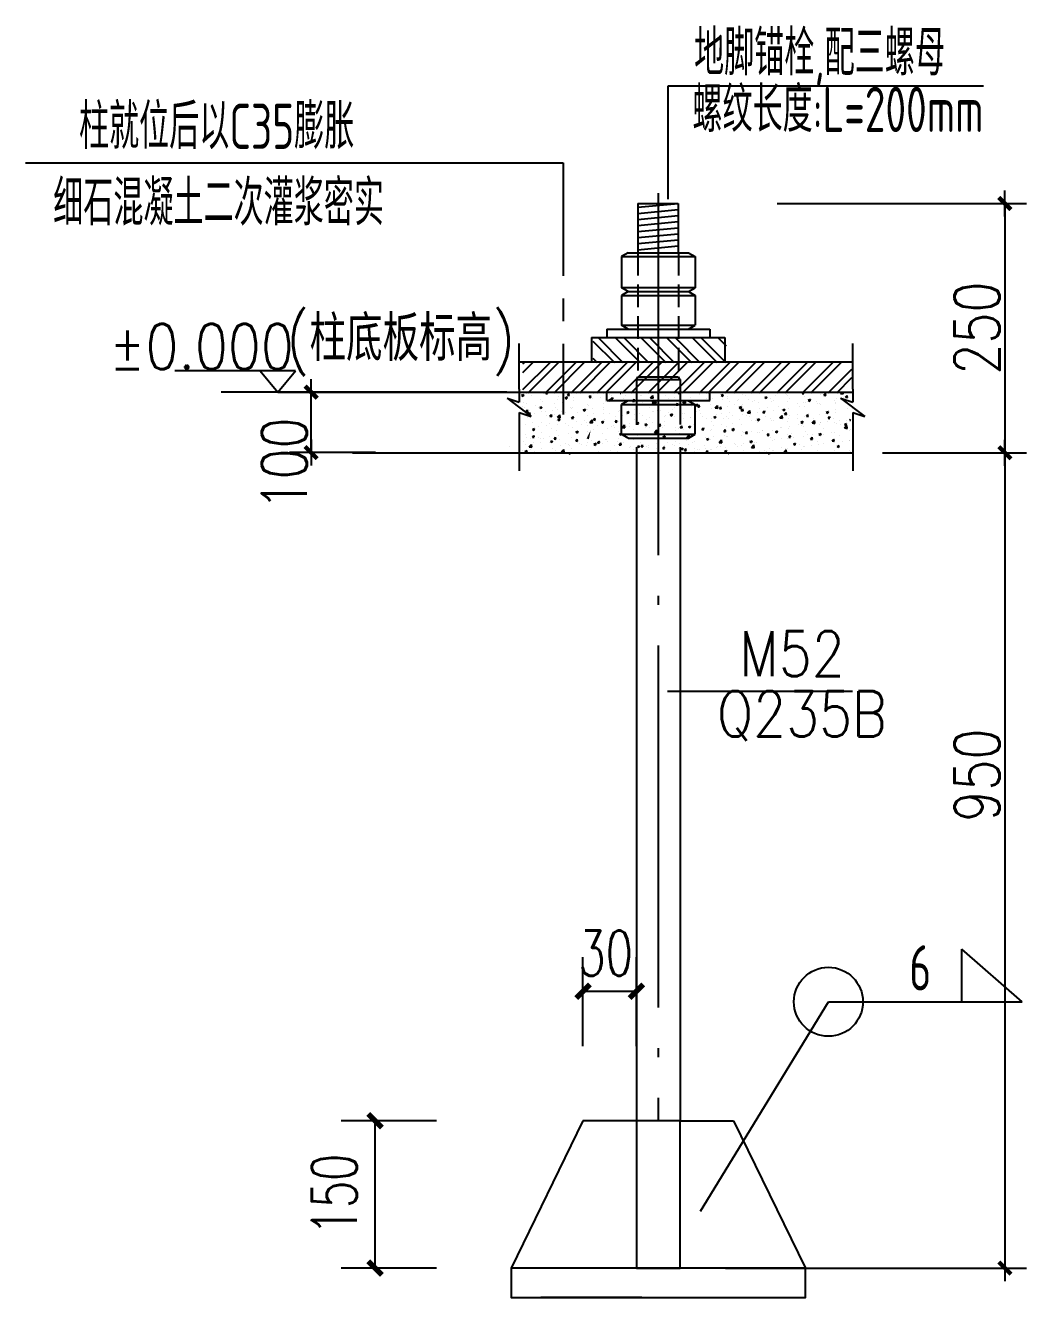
# Model space of a CAD drawing. Extents: x 14475413 to 15955882, y -732572 to -282951.
# Drawn here: x 15065195 to 15076322, y -601972 to -587839 of the extents above; entities that cross this region are included whole.
import ezdxf
from ezdxf.enums import TextEntityAlignment as Align

# ---------------------------------------------------------------- set-up
doc = ezdxf.new("R2010")
doc.units = 0
doc.header["$LTSCALE"] = 1000
doc.header["$MEASUREMENT"] = 0
for name, pattern in [('CENTER', [2, 1.25, -0.25, 0.25, -0.25]), ('CENTER3', [5, 4, -0.45, 0.1, -0.45]), ('DASH', [0.35, 0.25, -0.1]), ('DASHED', [0.75, 0.5, -0.25])]:
    doc.linetypes.add(name, pattern=pattern)
for name, color, linetype in [('1', 7, 'Continuous'), ('3T_WOOD', 21, 'Continuous'), ('9', 7, 'Continuous'), ('DIMS', 3, 'Continuous'), ('HIDEN', 5, 'DASHED'), ('LAYER3', 3, 'CENTER'), ('PUB_DIM', 3, 'Continuous'), ('PUB_TEXT', 7, 'Continuous'), ('SURFACE', 6, 'Continuous'), ('TDB_中实线', 7, 'Continuous'), ('TEXT', 7, 'Continuous')]:
    doc.layers.add(name, color=color, linetype=linetype)
doc.styles.add('_HZDX', font='txt.shx', dxfattribs={"width": 0.8, "bigfont": 'HZDX.shx'})
doc.styles.add('_HZTXT', font='txt.shx', dxfattribs={"width": 0.8, "bigfont": 'hztxt.shx'})
doc.styles.add('DIM_FONT', font='SIMPLEX', dxfattribs={"width": 0.7, "bigfont": 'GBCBIG'})
doc.styles.add('TSSD_REIN', font='tssdeng.shx', dxfattribs={"width": 0.7, "bigfont": 'tssdchn.shx'})

# ---------------------------------------------------------------- blocks, each defined once
blk = doc.blocks.new('_DIMX')
blk.add_line((-150, 0), (150, 0))
at = {"const_width": 50}
blk.add_lwpolyline([(-70, -70), (70, 70)], dxfattribs=at)
blk = doc.blocks.new('*X36')
at = {"color": 0}
for p, q in [((371.2, 714.86), (374.74, 718.39)), ((371.2, 717.69), (371.91, 718.39)), ((372.15, 714.39), (376.15, 718.39)), ((374.98, 714.39), (378.98, 718.39)), ((376.4, 714.39), (380.4, 718.39)), ((379.23, 714.39), (383.23, 718.39)), ((380.64, 714.39), (384.64, 718.39)), ((383.47, 714.39), (387.47, 718.39)), ((384.88, 714.39), (388.88, 718.39)), ((387.71, 714.39), (391.71, 718.39)), ((389.13, 714.39), (393.13, 718.39)), ((391.95, 714.39), (393.2, 715.64))]:
    blk.add_line(p, q, dxfattribs=at)
blk = doc.blocks.new('*X35')
at = {"color": 0}
for p, q in [((405.35, 732.04), (409.83, 736.51)), ((405.35, 736.28), (405.59, 736.51)), ((405.35, 734.87), (407, 736.51)), ((406.24, 731.51), (411.24, 736.51)), ((409.07, 731.51), (414.07, 736.51)), ((410.49, 731.51), (415.49, 736.51)), ((413.31, 731.51), (418.31, 736.51)), ((414.73, 731.51), (419.73, 736.51)), ((417.56, 731.51), (422.56, 736.51)), ((418.97, 731.51), (423.97, 736.51)), ((421.8, 731.51), (426.8, 736.51)), ((423.21, 731.51), (428.21, 736.51)), ((426.04, 731.51), (431.04, 736.51)), ((427.46, 731.51), (432.46, 736.51)), ((430.29, 731.51), (435.29, 736.51)), ((431.7, 731.51), (436.7, 736.51)), ((434.53, 731.51), (439.53, 736.51)), ((435.94, 731.51), (440.94, 736.51)), ((438.77, 731.51), (443.77, 736.51)), ((440.18, 731.51), (445.18, 736.51)), ((443.01, 731.51), (448.01, 736.51)), ((444.43, 731.51), (449.43, 736.51)), ((447.26, 731.51), (452.26, 736.51)), ((448.67, 731.51), (453.67, 736.51)), ((451.5, 731.51), (456.5, 736.51)), ((452.91, 731.51), (457.91, 736.51)), ((455.74, 731.51), (459.66, 735.43)), ((457.16, 731.51), (459.66, 734.01))]:
    blk.add_line(p, q, dxfattribs=at)
blk = doc.blocks.new('ARROW')
at = {"layer": 'DIMS'}
blk.add_solid([(0, 0), (1.5, 0.2), (1.5, -0.2)], dxfattribs=at)
blk = doc.blocks.new('BROKENTAG')
at = {"layer": 'DIMS'}
for p, q in [((-0.85, 0), (-3, 0)), ((1.5, 2), (-1.5, -2)), ((-0.85, 0), (-1.5, -2)), ((1.5, 2), (0.85, 0)), ((3, 0), (0.85, 0))]:
    blk.add_line(p, q, dxfattribs=at)
blk = doc.blocks.new('_ArchTick')
at = {"color": 0, "linetype": 'ByBlock', "const_width": 0.4}
blk.add_lwpolyline([(-0.5, -0.5), (0.5, 0.5)], dxfattribs=at)
blk = doc.blocks.new('3212131AS312312')
at = {"color": 0}
for p, q in [((15804819.9, -942591.6), (15804843.3, -942582.6)), ((15804819.9, -942591.6), (15804836.6, -942602.9)), ((15804836.6, -942602.9), (15804843.4, -942582.7)), ((15804850, -942601.3), (15804850, -942601.3)), ((15804878.3, -942576.1), (15804878.3, -942576.1)), ((15804933.9, -942590.2), (15804933.9, -942590.2)), ((15804951.4, -942568.2), (15804951.4, -942568.2)), ((15805060.7, -942573.5), (15805060.7, -942573.5)), ((15805086, -942570.8), (15805088.4, -942568)), ((15805086, -942570.8), (15805106, -942572.6)), ((15805106.1, -942572.6), (15805105.2, -942568)), ((15805227, -942608.2), (15805227, -942608.2)), ((15805301.2, -942618.5), (15805324.6, -942609.5)), ((15805301.2, -942618.5), (15805317.8, -942629.7)), ((15805317.9, -942629.7), (15805324.7, -942609.5)), ((15805326.2, -942591.8), (15805342.4, -942572.6)), ((15805326.2, -942591.8), (15805346.2, -942593.6)), ((15805346.3, -942593.6), (15805342.4, -942572.6)), ((15805389.2, -942617.5), (15805389.2, -942617.5)), ((15805422.3, -942574.7), (15805422.3, -942574.7)), ((15805561.2, -942593.9), (15805561.2, -942593.9)), ((15805566.4, -942612.8), (15805582.6, -942593.6)), ((15805566.4, -942612.8), (15805586.4, -942614.6)), ((15805586.5, -942614.6), (15805582.6, -942593.6)), ((15805611.7, -942574), (15805611.7, -942574)), ((15805690.1, -942611.1), (15805690.1, -942611.1)), ((15805730.3, -942572.5), (15805730.3, -942572.5)), ((15805790.4, -942581.6), (15805790.4, -942581.6)), ((15805806.6, -942633.9), (15805822.8, -942614.6)), ((15805816.9, -942594.4), (15805816.9, -942594.4)), ((15805826.7, -942635.6), (15805822.8, -942614.6)), ((15805909.7, -942568), (15805917.3, -942569.2)), ((15805917.4, -942569.2), (15805917.2, -942568)), ((15805969.2, -942589.1), (15805969.2, -942589.1)), ((15806136.1, -942591.3), (15806136.1, -942591.3)), ((15806148, -942596.7), (15806148, -942596.7)), ((15806241.3, -942613.8), (15806241.3, -942613.8)), ((15806244.9, -942620), (15806271, -942592.8)), ((15806244.9, -942620), (15806274.7, -942624.6)), ((15806274.8, -942624.6), (15806271.1, -942592.8)), ((15806326.8, -942604.2), (15806326.8, -942604.2)), ((15806415.2, -942588.7), (15806415.2, -942588.7)), ((15806505.5, -942611.8), (15806505.5, -942611.8)), ((15806550.9, -942568), (15806561.7, -942575.3)), ((15806561.8, -942575.3), (15806564.3, -942568)), ((15806573.2, -942615.4), (15806573.2, -942615.4)), ((15806684.3, -942619.3), (15806684.3, -942619.3)), ((15806784.6, -942587.5), (15806784.6, -942587.5)), ((15806868.5, -942576.5), (15806868.5, -942576.5)), ((15807026.4, -942590.9), (15807049.8, -942581.9)), ((15807026.4, -942590.9), (15807043, -942602.1)), ((15807043.1, -942602.2), (15807049.8, -942581.9)), ((15807098.1, -942606.5), (15807098.1, -942606.5)), ((15807267.3, -942585), (15807267.3, -942585)), ((15807294, -942590), (15807294, -942590)), ((15807507.6, -942617.7), (15807531.1, -942608.7)), ((15807507.6, -942617.7), (15807524.3, -942629)), ((15807524.3, -942629), (15807531.1, -942608.7)), ((15807540.9, -942608.5), (15807540.9, -942608.5)), ((15807624.7, -942597.4), (15807624.7, -942597.4)), ((15807751.5, -942580.7), (15807751.5, -942580.7)), ((15807764.9, -942596.5), (15807764.9, -942596.5)), ((15807921.9, -942571.1), (15807924.5, -942568)), ((15807921.9, -942571.1), (15807942, -942572.8)), ((15807942, -942572.9), (15807941.1, -942568)), ((15807952.2, -942601.3), (15807952.2, -942601.3)), ((15808124.1, -942577.7), (15808124.1, -942577.7)), ((15808162.1, -942592.1), (15808178.3, -942572.9)), ((15808162.1, -942592.1), (15808182.1, -942593.9)), ((15808182.2, -942593.9), (15808178.3, -942572.9)), ((15808345, -942570.9), (15808347.8, -942568)), ((15808345, -942570.9), (15808374.7, -942575.5)), ((15808374.8, -942575.6), (15808373.9, -942568)), ((15808380.9, -942618.3), (15808380.9, -942618.3)), ((15808402.3, -942613.1), (15808418.5, -942593.9)), ((15808402.3, -942613.1), (15808422.3, -942614.9)), ((15808422.4, -942614.9), (15808418.5, -942593.9)), ((15804831.4, -942714.9), (15804831.4, -942714.9)), ((15804836.4, -942675.3), (15804836.4, -942675.3)), ((15804845.8, -942722.3), (15804845.8, -942722.3)), ((15804859.7, -942779.9), (15804885.8, -942752.7)), ((15804874.2, -942687.6), (15804874.2, -942687.6)), ((15804889.5, -942784.5), (15804885.8, -942752.7)), ((15804902, -942759.9), (15804902, -942759.9)), ((15804972.6, -942705.6), (15804972.6, -942705.6)), ((15805010.2, -942722.5), (15805010.2, -942722.5)), ((15805019.8, -942726.5), (15805043.2, -942717.5)), ((15805019.8, -942726.5), (15805036.4, -942737.7)), ((15805031.7, -942641.7), (15805031.7, -942641.7)), ((15805036.5, -942737.7), (15805043.3, -942717.5)), ((15805046.2, -942664), (15805046.2, -942664)), ((15805159.6, -942758.9), (15805159.6, -942758.9)), ((15805184.1, -942677.8), (15805184.1, -942677.8)), ((15805188.9, -942730), (15805188.9, -942730)), ((15805211.2, -942754.1), (15805211.2, -942754.1)), ((15805215.3, -942642.6), (15805215.3, -942642.6)), ((15805267.9, -942666.7), (15805267.9, -942666.7)), ((15805354.9, -942725.4), (15805354.9, -942725.4)), ((15805367.7, -942737.6), (15805367.7, -942737.6)), ((15805385.2, -942729), (15805385.2, -942729)), ((15805394.8, -942650), (15805394.8, -942650)), ((15805501.1, -942753.3), (15805524.5, -942744.3)), ((15805501.1, -942753.3), (15805517.7, -942764.5)), ((15805517.8, -942764.5), (15805524.5, -942744.3)), ((15805518.2, -942754.3), (15805518.2, -942754.3)), ((15805546.5, -942745.1), (15805546.5, -942745.1)), ((15805550.2, -942691.9), (15805550.2, -942691.9)), ((15805557.1, -942705.4), (15805557.1, -942705.4)), ((15805602, -942743.2), (15805602, -942743.2)), ((15805606.3, -942622.2), (15805606.3, -942622.2)), ((15805725.2, -942752.7), (15805725.2, -942752.7)), ((15805726.3, -942683.9), (15805726.3, -942683.9)), ((15805728.8, -942726.5), (15805728.8, -942726.5)), ((15805745.5, -942658.4), (15805745.5, -942658.4)), ((15805782.4, -942645.3), (15805805.9, -942636.3)), ((15805782.4, -942645.3), (15805799.1, -942656.5)), ((15805799.1, -942656.5), (15805805.9, -942636.3)), ((15805806.6, -942633.9), (15805826.6, -942635.6)), ((15805900.2, -942658.8), (15805900.2, -942658.8)), ((15805904, -942760.2), (15805904, -942760.2)), ((15805940.3, -942698.7), (15805940.3, -942698.7)), ((15805940.8, -942624.8), (15805940.8, -942624.8)), ((15806024.2, -942687.6), (15806024.2, -942687.6)), ((15806046.8, -942654.9), (15806063, -942635.6)), ((15806046.8, -942654.9), (15806066.8, -942656.6)), ((15806066.9, -942656.6), (15806063, -942635.7)), ((15806068.1, -942746.7), (15806068.1, -942746.7)), ((15806072.1, -942635.2), (15806072.1, -942635.2)), ((15806151, -942671), (15806151, -942671)), ((15806237.2, -942725.3), (15806237.2, -942725.3)), ((15806263.7, -942672.1), (15806287.2, -942663.1)), ((15806263.7, -942672.1), (15806280.4, -942683.3)), ((15806280.4, -942683.4), (15806287.2, -942663.1)), ((15806287, -942675.9), (15806303.1, -942656.6)), ((15806287, -942675.9), (15806307, -942677.6)), ((15806307.1, -942677.7), (15806303.2, -942656.7)), ((15806317.5, -942757.6), (15806317.5, -942757.6)), ((15806362.5, -942643.1), (15806362.5, -942643.1)), ((15806411.2, -942700.2), (15806411.2, -942700.2)), ((15806446.3, -942632.1), (15806446.3, -942632.1)), ((15806485.1, -942747.5), (15806485.1, -942747.5)), ((15806512.8, -942724.1), (15806512.8, -942724.1)), ((15806527.2, -942696.9), (15806543.3, -942677.7)), ((15806527.2, -942696.9), (15806547.2, -942698.7)), ((15806547.3, -942698.7), (15806543.4, -942677.7)), ((15806583.1, -942676.6), (15806583.1, -942676.6)), ((15806602.3, -942675.4), (15806628.4, -942648.2)), ((15806602.3, -942675.4), (15806632.1, -942680)), ((15806632.2, -942680.1), (15806628.5, -942648.2)), ((15806696.6, -942719.6), (15806696.6, -942719.6)), ((15806708.1, -942690.5), (15806708.1, -942690.5)), ((15806745, -942698.9), (15806768.4, -942689.9)), ((15806745, -942698.9), (15806761.6, -942710.1)), ((15806752.2, -942655.2), (15806752.2, -942655.2)), ((15806761.7, -942710.2), (15806768.5, -942689.9)), ((15806767.4, -942717.9), (15806783.5, -942698.7)), ((15806767.4, -942717.9), (15806787.4, -942719.7)), ((15806780.4, -942708.6), (15806780.4, -942708.6)), ((15806787.5, -942719.7), (15806783.6, -942698.7)), ((15806863.1, -942626.9), (15806863.1, -942626.9)), ((15806903.4, -942657), (15806903.4, -942657)), ((15806907.2, -942691.9), (15806907.2, -942691.9)), ((15806922.1, -942741.5), (15806922.1, -942741.5)), ((15806926.2, -942630.1), (15806926.2, -942630.1)), ((15806959.7, -942730.8), (15806985.8, -942703.7)), ((15806959.7, -942730.8), (15806989.5, -942735.5)), ((15806983.7, -942730.6), (15806983.7, -942730.6)), ((15806989.6, -942735.5), (15806985.9, -942703.7)), ((15807007.6, -942738.9), (15807023.7, -942719.7)), ((15807007.6, -942738.9), (15807027.6, -942740.7)), ((15807027.7, -942740.7), (15807023.8, -942719.7)), ((15807041.8, -942634.4), (15807041.8, -942634.4)), ((15807094, -942718), (15807094, -942718)), ((15807098.7, -942623.5), (15807098.7, -942623.5)), ((15807118.7, -942664), (15807118.7, -942664)), ((15807179, -942697), (15807179, -942697)), ((15807202.5, -942653), (15807202.5, -942653)), ((15807220.6, -942642), (15807220.6, -942642)), ((15807226.3, -942725.7), (15807249.7, -942716.7)), ((15807226.3, -942725.7), (15807242.9, -942737)), ((15807243, -942737), (15807249.7, -942716.8)), ((15807247.8, -942759.9), (15807263.9, -942740.7)), ((15807247.8, -942759.9), (15807267.8, -942761.7)), ((15807263.2, -942696.5), (15807263.2, -942696.5)), ((15807267.9, -942761.7), (15807264, -942740.7)), ((15807317.1, -942786.3), (15807343.2, -942759.1)), ((15807329.4, -942636.3), (15807329.4, -942636.3)), ((15807347, -942790.9), (15807343.3, -942759.1)), ((15807374.3, -942663.5), (15807374.3, -942663.5)), ((15807399.4, -942649.5), (15807399.4, -942649.5)), ((15807437.1, -942671.4), (15807437.1, -942671.4)), ((15807452.8, -942740.5), (15807452.8, -942740.5)), ((15807488, -942781), (15807504.1, -942761.7)), ((15807508.1, -942782.7), (15807504.2, -942761.7)), ((15807536.6, -942729.5), (15807536.6, -942729.5)), ((15807569.6, -942630), (15807569.6, -942630)), ((15807578.1, -942657.1), (15807578.1, -942657.1)), ((15807605, -942759.3), (15807605, -942759.3)), ((15807609.1, -942647.8), (15807609.1, -942647.8)), ((15807663.4, -942712.8), (15807663.4, -942712.8)), ((15807697.5, -942747.2), (15807697.5, -942747.2)), ((15807707.5, -942752.6), (15807731, -942743.6)), ((15807707.5, -942752.6), (15807724.2, -942763.8)), ((15807724.2, -942763.8), (15807731, -942743.6)), ((15807756.9, -942664.6), (15807756.9, -942664.6)), ((15807774.2, -942737.9), (15807774.2, -942737.9)), ((15807778.2, -942626.4), (15807778.2, -942626.4)), ((15807874.9, -942685), (15807874.9, -942685)), ((15807892.8, -942713.7), (15807892.8, -942713.7)), ((15807935.7, -942672.2), (15807935.7, -942672.2)), ((15807948.1, -942712.8), (15807948.1, -942712.8)), ((15807958.8, -942673.9), (15807958.8, -942673.9)), ((15807988.9, -942644.5), (15808012.4, -942635.5)), ((15807988.9, -942644.5), (15808005.6, -942655.8)), ((15808005.6, -942655.8), (15808012.4, -942635.6)), ((15808085.6, -942657.2), (15808085.6, -942657.2)), ((15808088.1, -942680.1), (15808088.1, -942680.1)), ((15808114.4, -942679.8), (15808114.4, -942679.8)), ((15808120, -942689.2), (15808120, -942689.2)), ((15808209, -942761.5), (15808209, -942761.5)), ((15808283.4, -942646.6), (15808283.4, -942646.6)), ((15808289.2, -942667.7), (15808289.2, -942667.7)), ((15808292.8, -942750.4), (15808292.8, -942750.4)), ((15808293.2, -942687.3), (15808293.2, -942687.3)), ((15808297.1, -942629.4), (15808297.1, -942629.4)), ((15808419.7, -942733.7), (15808419.7, -942733.7)), ((15804859.7, -942779.9), (15804889.5, -942784.5)), ((15804870.1, -942799.1), (15804870.1, -942799.1)), ((15804884.5, -942837.7), (15804884.5, -942837.7)), ((15804892.3, -942801.7), (15804908.4, -942782.5)), ((15804892.3, -942801.7), (15804912.3, -942803.4)), ((15804912.3, -942803.5), (15804908.5, -942782.5)), ((15804943.5, -942892.7), (15804943.5, -942892.7)), ((15804964.3, -942792.4), (15804964.3, -942792.4)), ((15805038, -942887), (15805038, -942887)), ((15805042.1, -942775.5), (15805042.1, -942775.5)), ((15805080.8, -942767.5), (15805080.8, -942767.5)), ((15805096, -942809.8), (15805096, -942809.8)), ((15805122.3, -942900.3), (15805122.3, -942900.3)), ((15805132.5, -942822.7), (15805148.6, -942803.5)), ((15805132.5, -942822.7), (15805152.5, -942824.5)), ((15805152.5, -942824.5), (15805148.7, -942803.5)), ((15805179.8, -942798.8), (15805179.8, -942798.8)), ((15805207.2, -942865.5), (15805207.2, -942865.5)), ((15805217.1, -942835.3), (15805243.2, -942808.2)), ((15805217.1, -942835.3), (15805246.9, -942840)), ((15805219.7, -942861.3), (15805243.1, -942852.3)), ((15805219.7, -942861.3), (15805236.3, -942872.5)), ((15805236.4, -942872.6), (15805243.2, -942852.3)), ((15805247, -942840), (15805243.3, -942808.2)), ((15805259.5, -942775), (15805259.5, -942775)), ((15805306.7, -942782.1), (15805306.7, -942782.1)), ((15805372.7, -942843.7), (15805388.8, -942824.5)), ((15805372.7, -942843.7), (15805392.7, -942845.5)), ((15805381.1, -942840.4), (15805381.1, -942840.4)), ((15805392.7, -942845.5), (15805388.9, -942824.5)), ((15805430.1, -942886.3), (15805430.1, -942886.3)), ((15805438.3, -942782.6), (15805438.3, -942782.6)), ((15805513.9, -942875.3), (15805513.9, -942875.3)), ((15805536.3, -942891.7), (15805536.3, -942891.7)), ((15805553, -942816.9), (15805553, -942816.9)), ((15805574.5, -942890.8), (15805600.6, -942863.6)), ((15805574.5, -942890.8), (15805604.3, -942895.4)), ((15805604.4, -942895.4), (15805600.7, -942863.6)), ((15805612.9, -942864.7), (15805629, -942845.5)), ((15805612.9, -942864.7), (15805632.9, -942866.5)), ((15805617.1, -942790.1), (15805617.1, -942790.1)), ((15805632.9, -942866.5), (15805629.1, -942845.5)), ((15805640.7, -942858.6), (15805640.7, -942858.6)), ((15805701, -942888.1), (15805724.4, -942879.1)), ((15805701, -942888.1), (15805717.6, -942899.4)), ((15805717.7, -942899.4), (15805724.4, -942879.1)), ((15805722.2, -942795.4), (15805722.2, -942795.4)), ((15805731.6, -942858.2), (15805731.6, -942858.2)), ((15805795.8, -942797.7), (15805795.8, -942797.7)), ((15805852.2, -942830.8), (15805852.2, -942830.8)), ((15805853.1, -942885.8), (15805869.2, -942866.5)), ((15805853.1, -942885.8), (15805873.1, -942887.5)), ((15805873.1, -942887.5), (15805869.3, -942866.5)), ((15805892, -942881.8), (15805892, -942881.8)), ((15805896.1, -942770.3), (15805896.1, -942770.3)), ((15805926.9, -942824.6), (15805926.9, -942824.6)), ((15805936.1, -942819.7), (15805936.1, -942819.7)), ((15805974.6, -942805.2), (15805974.6, -942805.2)), ((15805982.3, -942780.1), (15806005.8, -942771.1)), ((15805982.3, -942780.1), (15805999, -942791.3)), ((15805999, -942791.4), (15806005.8, -942771.1)), ((15806007.2, -942898.2), (15806007.2, -942898.2)), ((15806062.9, -942803), (15806062.9, -942803)), ((15806064, -942858.2), (15806064, -942858.2)), ((15806082.8, -942767.8), (15806082.8, -942767.8)), ((15806093.3, -942906.8), (15806109.4, -942887.5)), ((15806113.3, -942908.5), (15806109.5, -942887.6)), ((15806122.2, -942791.1), (15806122.2, -942791.1)), ((15806153.4, -942812.8), (15806153.4, -942812.8)), ((15806202.5, -942864.6), (15806202.5, -942864.6)), ((15806233.1, -942836.8), (15806233.1, -942836.8)), ((15806261.5, -942775.3), (15806261.5, -942775.3)), ((15806270.1, -942896.2), (15806270.1, -942896.2)), ((15806274.4, -942775.2), (15806274.4, -942775.2)), ((15806332.1, -942820.3), (15806332.1, -942820.3)), ((15806358.2, -942764.2), (15806358.2, -942764.2)), ((15806397, -942879.5), (15806397, -942879.5)), ((15806397.8, -942831.1), (15806397.8, -942831.1)), ((15806407.1, -942811.7), (15806407.1, -942811.7)), ((15806440.3, -942782.9), (15806440.3, -942782.9)), ((15806463.6, -942806.9), (15806487.1, -942797.9)), ((15806463.6, -942806.9), (15806480.3, -942818.2)), ((15806480.3, -942818.2), (15806487.1, -942797.9)), ((15806510.9, -942827.9), (15806510.9, -942827.9)), ((15806574.9, -942899.6), (15806574.9, -942899.6)), ((15806579, -942788.1), (15806579, -942788.1)), ((15806593.1, -942797.6), (15806593.1, -942797.6)), ((15806608.5, -942851.7), (15806608.5, -942851.7)), ((15806619.1, -942790.5), (15806619.1, -942790.5)), ((15806689.7, -942835.4), (15806689.7, -942835.4)), ((15806692.3, -942840.7), (15806692.3, -942840.7)), ((15806744.1, -942878.1), (15806744.1, -942878.1)), ((15806748.2, -942766.6), (15806748.2, -942766.6)), ((15806788.4, -942764.1), (15806788.4, -942764.1)), ((15806797.8, -942798), (15806797.8, -942798)), ((15806819.1, -942824), (15806819.1, -942824)), ((15806868.5, -942843), (15806868.5, -942843)), ((15806916.3, -942881.3), (15806916.3, -942881.3)), ((15806918, -942853), (15806918, -942853)), ((15806944.9, -942833.7), (15806968.3, -942824.7)), ((15806944.9, -942833.7), (15806961.5, -942845)), ((15806961.6, -942845), (15806968.4, -942824.8)), ((15806976.6, -942805.6), (15806976.6, -942805.6)), ((15807030.6, -942796.1), (15807030.6, -942796.1)), ((15807047.2, -942850.5), (15807047.2, -942850.5)), ((15807090, -942829.4), (15807090, -942829.4)), ((15807111.6, -942847.7), (15807111.6, -942847.7)), ((15807114.4, -942785.1), (15807114.4, -942785.1)), ((15807153.2, -942900.5), (15807153.2, -942900.5)), ((15807155.4, -942813.1), (15807155.4, -942813.1)), ((15807226, -942858.1), (15807226, -942858.1)), ((15807241.3, -942768.4), (15807241.3, -942768.4)), ((15807259.1, -942808), (15807259.1, -942808)), ((15807306.9, -942814.2), (15807306.9, -942814.2)), ((15807317.1, -942786.3), (15807346.9, -942790.9)), ((15807334.2, -942820.7), (15807334.2, -942820.7)), ((15807364.7, -942872.6), (15807364.7, -942872.6)), ((15807404.8, -942865.7), (15807404.8, -942865.7)), ((15807426.1, -942860.6), (15807449.6, -942851.6)), ((15807426.1, -942860.6), (15807442.8, -942871.8)), ((15807429, -942894.4), (15807429, -942894.4)), ((15807433.1, -942782.9), (15807433.1, -942782.9)), ((15807442.8, -942871.8), (15807449.6, -942851.6)), ((15807448.5, -942861.6), (15807448.5, -942861.6)), ((15807488, -942781), (15807508, -942782.7)), ((15807502.2, -942780.7), (15807502.2, -942780.7)), ((15807512.9, -942828.2), (15807512.9, -942828.2)), ((15807575.3, -942844.9), (15807575.3, -942844.9)), ((15807583.5, -942873.2), (15807583.5, -942873.2)), ((15807600.9, -942870.8), (15807600.9, -942870.8)), ((15807674.5, -942841.7), (15807700.6, -942814.5)), ((15807674.5, -942841.7), (15807704.3, -942846.3)), ((15807691.7, -942835.8), (15807691.7, -942835.8)), ((15807704.4, -942846.3), (15807700.7, -942814.5)), ((15807728.2, -942802), (15807744.3, -942782.7)), ((15807728.2, -942802), (15807748.2, -942803.7)), ((15807748.3, -942803.8), (15807744.4, -942782.8)), ((15807762.3, -942880.8), (15807762.3, -942880.8)), ((15807770.1, -942849.4), (15807770.1, -942849.4)), ((15807786.8, -942817), (15807786.8, -942817)), ((15807870.5, -942843.3), (15807870.5, -942843.3)), ((15807870.7, -942806), (15807870.7, -942806)), ((15807907.4, -942887.4), (15807930.9, -942878.4)), ((15807907.4, -942887.4), (15807924.1, -942898.6)), ((15807924.1, -942898.6), (15807930.9, -942878.4)), ((15807941.1, -942888.3), (15807941.1, -942888.3)), ((15807944, -942824.2), (15807944, -942824.2)), ((15807968.4, -942823), (15807984.5, -942803.8)), ((15807968.4, -942823), (15807988.4, -942824.7)), ((15807988.5, -942824.8), (15807984.6, -942803.8)), ((15807997.5, -942789.3), (15807997.5, -942789.3)), ((15808031.9, -942897.1), (15808058, -942869.9)), ((15808031.9, -942897.1), (15808061.7, -942901.7)), ((15808049.2, -942850.9), (15808049.2, -942850.9)), ((15808061.8, -942901.8), (15808058.1, -942870)), ((15808074.2, -942879.9), (15808074.2, -942879.9)), ((15808116, -942800.7), (15808116, -942800.7)), ((15808119.8, -942895.9), (15808119.8, -942895.9)), ((15808120.9, -942893.5), (15808120.9, -942893.5)), ((15808188.8, -942779.4), (15808212.2, -942770.4)), ((15808188.8, -942779.4), (15808205.5, -942790.6)), ((15808204.7, -942882.5), (15808204.7, -942882.5)), ((15808205.5, -942790.6), (15808212.3, -942770.4)), ((15808208.6, -942844), (15808224.7, -942824.8)), ((15808208.6, -942844), (15808228.6, -942845.8)), ((15808228.7, -942845.8), (15808224.8, -942824.8)), ((15808228, -942858.4), (15808228, -942858.4)), ((15808269.5, -942846.4), (15808269.5, -942846.4)), ((15808281, -942890.7), (15808281, -942890.7)), ((15808285.1, -942779.2), (15808285.1, -942779.2)), ((15808331.6, -942865.8), (15808331.6, -942865.8)), ((15808406.8, -942866), (15808406.8, -942866)), ((15808448.8, -942865), (15808456.4, -942856)), ((15808448.8, -942865), (15808456.4, -942865.7)), ((15808455, -942865.6), (15808455, -942865.6)), ((15804862, -943022), (15804862, -943022)), ((15804866.1, -942910.6), (15804866.1, -942910.6)), ((15804938.3, -942969.3), (15804961.8, -942960.3)), ((15804938.3, -942969.3), (15804955, -942980.5)), ((15804938.7, -943053.6), (15804954.9, -943034.4)), ((15804950.4, -942992.3), (15804950.4, -942992.3)), ((15804958.8, -943055.4), (15804954.9, -943034.4)), ((15804955, -942980.6), (15804961.8, -942960.3)), ((15805007.9, -942941.9), (15805007.9, -942941.9)), ((15805033.9, -942998.5), (15805033.9, -942998.5)), ((15805091.7, -942930.9), (15805091.7, -942930.9)), ((15805145.7, -942958.7), (15805145.7, -942958.7)), ((15805203.1, -942977), (15805203.1, -942977)), ((15805218.6, -942914.2), (15805218.6, -942914.2)), ((15805226, -943032.3), (15805226, -943032.3)), ((15805301.1, -942907.8), (15805301.1, -942907.8)), ((15805341, -942925.2), (15805341, -942925.2)), ((15805342, -943018.4), (15805342, -943018.4)), ((15805377, -942951.9), (15805377, -942951.9)), ((15805419.6, -942996.1), (15805443, -942987.1)), ((15805419.6, -942996.1), (15805436.2, -943007.4)), ((15805421.3, -942998.7), (15805421.3, -942998.7)), ((15805425.8, -943007.4), (15805425.8, -943007.4)), ((15805436.3, -943007.4), (15805443.1, -942987.1)), ((15805479.8, -942915.4), (15805479.8, -942915.4)), ((15805544.9, -943039.8), (15805544.9, -943039.8)), ((15805549, -942928.3), (15805549, -942928.3)), ((15805552.6, -942990.7), (15805552.6, -942990.7)), ((15805616.6, -942965.2), (15805616.6, -942965.2)), ((15805658.6, -942922.9), (15805658.6, -942922.9)), ((15805714, -943018.4), (15805714, -943018.4)), ((15805718.1, -942906.9), (15805718.1, -942906.9)), ((15805764.1, -942962.9), (15805764.1, -942962.9)), ((15805811.9, -942931.7), (15805811.9, -942931.7)), ((15805837.4, -942930.5), (15805837.4, -942930.5)), ((15805848, -942951.8), (15805848, -942951.8)), ((15805888, -942993.3), (15805888, -942993.3)), ((15805900.9, -943022.9), (15805924.3, -943013.9)), ((15805900.9, -943022.9), (15805917.5, -943034.2)), ((15805917.5, -943034.2), (15805924.3, -943014)), ((15805931.9, -942946.2), (15805958, -942919)), ((15805931.9, -942946.2), (15805961.7, -942950.8)), ((15805961.8, -942950.8), (15805958.1, -942919)), ((15805974.8, -942935.1), (15805974.8, -942935.1)), ((15806016.1, -942938), (15806016.1, -942938)), ((15806059.9, -942969.7), (15806059.9, -942969.7)), ((15806093.3, -942906.8), (15806113.3, -942908.5)), ((15806098.2, -943039.4), (15806098.2, -943039.4)), ((15806135.1, -943015.4), (15806135.1, -943015.4)), ((15806182, -943028.3), (15806182, -943028.3)), ((15806182.2, -942914.9), (15806205.7, -942905.9)), ((15806182.2, -942914.9), (15806198.9, -942926.2)), ((15806186.3, -942907.3), (15806186.3, -942907.3)), ((15806194.9, -942945.6), (15806194.9, -942945.6)), ((15806198.9, -942926.2), (15806205.7, -942906)), ((15806229.1, -942948.3), (15806229.1, -942948.3)), ((15806289.3, -943001.6), (15806315.4, -942974.4)), ((15806289.3, -943001.6), (15806319.1, -943006.2)), ((15806308.9, -943011.6), (15806308.9, -943011.6)), ((15806319.2, -943006.3), (15806315.5, -942974.5)), ((15806330.4, -942981.8), (15806330.4, -942981.8)), ((15806333.5, -942927.8), (15806349.6, -942908.5)), ((15806333.5, -942927.8), (15806353.5, -942929.5)), ((15806353.5, -942929.6), (15806349.7, -942908.6)), ((15806373.7, -942953.1), (15806373.7, -942953.1)), ((15806382.1, -943049.8), (15806405.6, -943040.8)), ((15806398.8, -943061), (15806405.6, -943040.8)), ((15806398.9, -943034.6), (15806398.9, -943034.6)), ((15806403, -942923.1), (15806403, -942923.1)), ((15806520.4, -942983.8), (15806520.4, -942983.8)), ((15806525.7, -942948.3), (15806525.7, -942948.3)), ((15806552.5, -942960.7), (15806552.5, -942960.7)), ((15806570.9, -943011), (15806570.9, -943011)), ((15806573.7, -942948.8), (15806589.8, -942929.6)), ((15806573.7, -942948.8), (15806593.7, -942950.6)), ((15806593.7, -942950.6), (15806589.9, -942929.6)), ((15806604.2, -942972.7), (15806604.2, -942972.7)), ((15806646.7, -943057.1), (15806672.8, -943029.9)), ((15806663.5, -942941.8), (15806686.9, -942932.8)), ((15806663.5, -942941.8), (15806680.2, -942953)), ((15806676.6, -943061.7), (15806672.9, -943029.9)), ((15806680.2, -942953), (15806687, -942932.8)), ((15806721, -942914.8), (15806721, -942914.8)), ((15806731, -942956), (15806731, -942956)), ((15806731.2, -942968.2), (15806731.2, -942968.2)), ((15806740, -942989.6), (15806740, -942989.6)), ((15806813.9, -942969.8), (15806830, -942950.6)), ((15806813.9, -942969.8), (15806833.9, -942971.6)), ((15806833.9, -942971.6), (15806830.1, -942950.6)), ((15806910, -942975.8), (15806910, -942975.8)), ((15806914, -942964.5), (15806914, -942964.5)), ((15806942.5, -942928.2), (15806942.5, -942928.2)), ((15807026.4, -942917.2), (15807026.4, -942917.2)), ((15807054.1, -942990.8), (15807070.2, -942971.6)), ((15807054.1, -942990.8), (15807074.1, -942992.6)), ((15807065.1, -943032.5), (15807065.1, -943032.5)), ((15807074.1, -942992.6), (15807070.3, -942971.6)), ((15807085.9, -942940.9), (15807085.9, -942940.9)), ((15807088.8, -942983.3), (15807088.8, -942983.3)), ((15807144.8, -942968.6), (15807168.2, -942959.6)), ((15807144.8, -942968.6), (15807161.4, -942979.8)), ((15807161.5, -942979.8), (15807168.3, -942959.6)), ((15807251, -943031), (15807251, -943031)), ((15807255.1, -942919.5), (15807255.1, -942919.5)), ((15807267.5, -942990.9), (15807267.5, -942990.9)), ((15807276.6, -943004.7), (15807276.6, -943004.7)), ((15807293, -943014), (15807293, -943014)), ((15807294.3, -943011.8), (15807310.4, -942992.6)), ((15807294.3, -943011.8), (15807314.3, -943013.6)), ((15807314.3, -943013.6), (15807310.5, -942992.6)), ((15807360.4, -942993.7), (15807360.4, -942993.7)), ((15807424.9, -943005.9), (15807424.9, -943005.9)), ((15807446.3, -942998.4), (15807446.3, -942998.4)), ((15807487.2, -942977), (15807487.2, -942977)), ((15807488.3, -942980.5), (15807488.3, -942980.5)), ((15807534.5, -943032.9), (15807550.6, -943013.6)), ((15807534.5, -943032.9), (15807554.5, -943034.6)), ((15807554.5, -943034.6), (15807550.6, -943013.6)), ((15807596.9, -942982.3), (15807596.9, -942982.3)), ((15807625.1, -943006), (15807625.1, -943006)), ((15807626, -942995.4), (15807649.5, -942986.4)), ((15807626, -942995.4), (15807642.7, -943006.6)), ((15807642.7, -943006.7), (15807649.5, -942986.4)), ((15807683.6, -942947), (15807683.6, -942947)), ((15807698.7, -942949.1), (15807698.7, -942949.1)), ((15807763.9, -943020.5), (15807763.9, -943020.5)), ((15807766, -942960.8), (15807766, -942960.8)), ((15807774.7, -943053.9), (15807790.8, -943034.6)), ((15807782.6, -942938.1), (15807782.6, -942938.1)), ((15807794.7, -943055.6), (15807790.8, -943034.7)), ((15807803.8, -943013.6), (15807803.8, -943013.6)), ((15807878.9, -942913.5), (15807878.9, -942913.5)), ((15807909.4, -942921.4), (15807909.4, -942921.4)), ((15807939.9, -942935.7), (15807939.9, -942935.7)), ((15807959.2, -942987), (15807959.2, -942987)), ((15807982.6, -943021.1), (15807982.6, -943021.1)), ((15808032.8, -943025.6), (15808032.8, -943025.6)), ((15808107.3, -943022.2), (15808130.8, -943013.2)), ((15808107.3, -943022.2), (15808124, -943033.5)), ((15808107.8, -943023.6), (15808107.8, -943023.6)), ((15808111.9, -942912.1), (15808111.9, -942912.1)), ((15808116.6, -943014.6), (15808116.6, -943014.6)), ((15808124, -943033.5), (15808130.8, -943013.2)), ((15808154.5, -942953.5), (15808154.5, -942953.5)), ((15808161.4, -943028.7), (15808161.4, -943028.7)), ((15808243.5, -942997.9), (15808243.5, -942997.9)), ((15808277, -943002.2), (15808277, -943002.2)), ((15808298.6, -942903.4), (15808298.6, -942903.4)), ((15808340.1, -943036.2), (15808340.1, -943036.2)), ((15808349.8, -942919.9), (15808349.8, -942919.9)), ((15808388.7, -942914.2), (15808412.1, -942905.2)), ((15808388.7, -942914.2), (15808405.4, -942925.4)), ((15808389.4, -942952.6), (15808415.4, -942925.4)), ((15808389.4, -942952.6), (15808419.1, -942957.2)), ((15808405.4, -942925.5), (15808412.2, -942905.2)), ((15808419.2, -942957.2), (15808415.5, -942925.4)), ((15808450.9, -942977.1), (15808450.9, -942977.1)), ((15808455, -942970), (15808455, -942970)), ((15804684, -943158.6), (15804684, -943158.6)), ((15804835.4, -943099.3), (15804835.4, -943099.3)), ((15804857.9, -943133.5), (15804857.9, -943133.5)), ((15804878.3, -943063.8), (15804878.3, -943063.8)), ((15804904.1, -943161.6), (15804930.2, -943134.4)), ((15804904.1, -943161.6), (15804933.9, -943166.2)), ((15804919.8, -943074), (15804919.8, -943074)), ((15804933.9, -943166.2), (15804930.2, -943134.4)), ((15804938.7, -943053.6), (15804958.8, -943055.3)), ((15804948.9, -943108.8), (15804948.9, -943108.8)), ((15805003.6, -943063), (15805003.6, -943063)), ((15805029.9, -943109.9), (15805029.9, -943109.9)), ((15805030.7, -943065.8), (15805030.7, -943065.8)), ((15805042.4, -943178.4), (15805042.4, -943178.4)), ((15805057.1, -943071.4), (15805057.1, -943071.4)), ((15805127.7, -943116.4), (15805127.7, -943116.4)), ((15805130.5, -943046.3), (15805130.5, -943046.3)), ((15805138.2, -943104.1), (15805161.6, -943095.1)), ((15805138.2, -943104.1), (15805154.9, -943115.4)), ((15805154.9, -943115.4), (15805161.7, -943095.2)), ((15805158.6, -943183), (15805158.6, -943183)), ((15805178.9, -943074.6), (15805195.1, -943055.4)), ((15805178.9, -943074.6), (15805199, -943076.4)), ((15805199, -943076.4), (15805195.1, -943055.4)), ((15805199, -943088.5), (15805199, -943088.5)), ((15805235.9, -943078.9), (15805235.9, -943078.9)), ((15805253.9, -943150.5), (15805253.9, -943150.5)), ((15805306.5, -943123.9), (15805306.5, -943123.9)), ((15805337.7, -943139.5), (15805337.7, -943139.5)), ((15805353.9, -943149.5), (15805353.9, -943149.5)), ((15805368.9, -943174.9), (15805368.9, -943174.9)), ((15805372.9, -943063.4), (15805372.9, -943063.4)), ((15805414.6, -943086.5), (15805414.6, -943086.5)), ((15805419.1, -943095.6), (15805435.3, -943076.4)), ((15805419.1, -943095.6), (15805439.2, -943097.4)), ((15805439.2, -943097.4), (15805435.3, -943076.4)), ((15805464.5, -943122.8), (15805464.5, -943122.8)), ((15805485.2, -943131.5), (15805485.2, -943131.5)), ((15805540.8, -943151.3), (15805540.8, -943151.3)), ((15805549.2, -943115.9), (15805549.2, -943115.9)), ((15805593.4, -943094), (15805593.4, -943094)), ((15805619.5, -943131), (15805642.9, -943122)), ((15805619.5, -943131), (15805636.1, -943142.2)), ((15805636.2, -943142.2), (15805643, -943122)), ((15805659.3, -943116.6), (15805675.5, -943097.4)), ((15805659.3, -943116.6), (15805679.4, -943118.4)), ((15805664, -943139), (15805664, -943139)), ((15805679.4, -943118.4), (15805675.5, -943097.4)), ((15805676, -943094.9), (15805676, -943094.9)), ((15805710, -943129.9), (15805710, -943129.9)), ((15805744.5, -943082.4), (15805744.5, -943082.4)), ((15805759.9, -943083.9), (15805759.9, -943083.9)), ((15805772.2, -943101.6), (15805772.2, -943101.6)), ((15805842.8, -943146.6), (15805842.8, -943146.6)), ((15805883.9, -943104.8), (15805883.9, -943104.8)), ((15805886.7, -943067.2), (15805886.7, -943067.2)), ((15805899.5, -943137.7), (15805915.7, -943118.4)), ((15805899.5, -943137.7), (15805919.6, -943139.4)), ((15805919.6, -943139.4), (15805915.7, -943118.4)), ((15805939.8, -943048.9), (15805939.8, -943048.9)), ((15805950.9, -943109.1), (15805950.9, -943109.1)), ((15806010.1, -943171.4), (15806010.1, -943171.4)), ((15806021.5, -943154.1), (15806021.5, -943154.1)), ((15806055.8, -943081.2), (15806055.8, -943081.2)), ((15806093.9, -943160.4), (15806093.9, -943160.4)), ((15806100.7, -943157.8), (15806124.2, -943148.8)), ((15806100.7, -943157.8), (15806117.4, -943169)), ((15806117.4, -943169), (15806124.2, -943148.8)), ((15806129.7, -943116.7), (15806129.7, -943116.7)), ((15806139.7, -943158.7), (15806155.9, -943139.4)), ((15806139.7, -943158.7), (15806159.8, -943160.4)), ((15806159.8, -943160.4), (15806155.9, -943139.4)), ((15806200.3, -943161.7), (15806200.3, -943161.7)), ((15806220.8, -943143.7), (15806220.8, -943143.7)), ((15806220.9, -943171.2), (15806220.9, -943171.2)), ((15806225, -943059.7), (15806225, -943059.7)), ((15806308.5, -943124.2), (15806308.5, -943124.2)), ((15806316.5, -943181.7), (15806316.5, -943181.7)), ((15806379.1, -943169.2), (15806379.1, -943169.2)), ((15806379.9, -943179.7), (15806396.1, -943160.4)), ((15806379.9, -943179.7), (15806400, -943181.4)), ((15806382.1, -943049.8), (15806398.8, -943061)), ((15806394.9, -943146.1), (15806394.9, -943146.1)), ((15806400, -943181.5), (15806396.1, -943160.5)), ((15806432.3, -943115.9), (15806432.3, -943115.9)), ((15806487.2, -943131.8), (15806487.2, -943131.8)), ((15806511.8, -943148.1), (15806511.8, -943148.1)), ((15806516.1, -943104.8), (15806516.1, -943104.8)), ((15806557.8, -943176.8), (15806557.8, -943176.8)), ((15806566.8, -943122.5), (15806566.8, -943122.5)), ((15806582, -943184.6), (15806605.5, -943175.6)), ((15806598.7, -943195.9), (15806605.5, -943175.6)), ((15806620.1, -943200.7), (15806636.3, -943181.5)), ((15806640.2, -943202.5), (15806636.3, -943181.5)), ((15806642.9, -943088.1), (15806642.9, -943088.1)), ((15806646.7, -943057.1), (15806676.5, -943061.7)), ((15806666, -943139.4), (15806666, -943139.4)), ((15806707.1, -943114.6), (15806707.1, -943114.6)), ((15806736, -943101.1), (15806736, -943101.1)), ((15806844.8, -943146.9), (15806844.8, -943146.9)), ((15806850.2, -943181.3), (15806850.2, -943181.3)), ((15806854.4, -943060.3), (15806854.4, -943060.3)), ((15806863.4, -943076.6), (15806886.8, -943067.6)), ((15806863.4, -943076.6), (15806880.1, -943087.8)), ((15806880.1, -943087.8), (15806886.9, -943067.6)), ((15806902.4, -943081.1), (15806902.4, -943081.1)), ((15806909.9, -943076), (15806909.9, -943076)), ((15806938.3, -943049.2), (15806938.3, -943049.2)), ((15806977, -943164.6), (15806977, -943164.6)), ((15806982.7, -943154.6), (15806982.7, -943154.6)), ((15807004.1, -943112.5), (15807030.2, -943085.3)), ((15807004.1, -943112.5), (15807033.9, -943117.1)), ((15807023.5, -943154.5), (15807023.5, -943154.5)), ((15807034, -943117.1), (15807030.3, -943085.3)), ((15807077.8, -943163.9), (15807077.8, -943163.9)), ((15807081.8, -943052.4), (15807081.8, -943052.4)), ((15807097.7, -943047.6), (15807097.7, -943047.6)), ((15807178, -943121.1), (15807178, -943121.1)), ((15807188.5, -943136.8), (15807188.5, -943136.8)), ((15807202.3, -943162), (15807202.3, -943162)), ((15807246.9, -943142.4), (15807246.9, -943142.4)), ((15807272.3, -943125.7), (15807272.3, -943125.7)), ((15807344.7, -943103.4), (15807368.1, -943094.4)), ((15807344.7, -943103.4), (15807361.3, -943114.6)), ((15807361.4, -943114.7), (15807368.2, -943094.4)), ((15807361.5, -943167.9), (15807387.6, -943140.7)), ((15807361.5, -943167.9), (15807391.3, -943172.5)), ((15807373.3, -943087.6), (15807373.3, -943087.6)), ((15807381.1, -943169.6), (15807381.1, -943169.6)), ((15807391.4, -943172.6), (15807387.7, -943140.8)), ((15807399.2, -943109), (15807399.2, -943109)), ((15807420.8, -943117.3), (15807420.8, -943117.3)), ((15807559.8, -943177.1), (15807559.8, -943177.1)), ((15807568.6, -943054), (15807568.6, -943054)), ((15807592.8, -943093.8), (15807592.8, -943093.8)), ((15807610.6, -943081.2), (15807610.6, -943081.2)), ((15807694.5, -943070.2), (15807694.5, -943070.2)), ((15807696.5, -943171.2), (15807696.5, -943171.2)), ((15807757.9, -943183.8), (15807757.9, -943183.8)), ((15807761.9, -943072.3), (15807761.9, -943072.3)), ((15807774.7, -943053.9), (15807794.7, -943055.6)), ((15807821.3, -943053.5), (15807821.3, -943053.5)), ((15807825.9, -943130.2), (15807849.4, -943121.2)), ((15807825.9, -943130.2), (15807842.6, -943141.5)), ((15807842.6, -943141.5), (15807849.4, -943121.2)), ((15807891.8, -943137.7), (15807891.8, -943137.7)), ((15807931.8, -943158.7), (15807931.8, -943158.7)), ((15807935.9, -943047.2), (15807935.9, -943047.2)), ((15807944.7, -943157.7), (15807944.7, -943157.7)), ((15808014.9, -943074.9), (15808031, -943055.6)), ((15808014.9, -943074.9), (15808034.9, -943076.6)), ((15808028.5, -943146.7), (15808028.5, -943146.7)), ((15808034.9, -943076.7), (15808031, -943055.7)), ((15808087.1, -943104.2), (15808087.1, -943104.2)), ((15808103.7, -943135.1), (15808103.7, -943135.1)), ((15808155.4, -943130), (15808155.4, -943130)), ((15808255.1, -943095.9), (15808271.2, -943076.7)), ((15808255.1, -943095.9), (15808275.1, -943097.7)), ((15808275.1, -943097.7), (15808271.2, -943076.7)), ((15808272.9, -943113.7), (15808272.9, -943113.7)), ((15808282.4, -943070.7), (15808282.4, -943070.7)), ((15808307.2, -943157), (15808330.7, -943148)), ((15808307.2, -943157), (15808323.9, -943168.3)), ((15808323.9, -943168.3), (15808330.7, -943148.1)), ((15808366.9, -943102.1), (15808366.9, -943102.1)), ((15808446.8, -943088.6), (15808446.8, -943088.6)), ((15808450.7, -943091.1), (15808450.7, -943091.1)), ((15804169, -943228.8), (15804169, -943228.8)), ((15804811.7, -943234), (15804811.7, -943234)), ((15804831.7, -943206.1), (15804831.7, -943206.1)), ((15804856.8, -943212.1), (15804880.3, -943203.1)), ((15804856.8, -943212.1), (15804873.5, -943223.4)), ((15804873.5, -943223.4), (15804880.3, -943203.2)), ((15804915.5, -943195.1), (15804915.5, -943195.1)), ((15804963.3, -943216.5), (15804963.3, -943216.5)), ((15805025.8, -943221.4), (15805025.8, -943221.4)), ((15805194.9, -943200), (15805194.9, -943200)), ((15805261.5, -943217), (15805287.6, -943189.8)), ((15805261.5, -943217), (15805291.3, -943221.6)), ((15805291.4, -943221.6), (15805287.7, -943189.8)), ((15805341.3, -943237.8), (15805361.5, -943230)), ((15805359, -943237.8), (15805361.6, -943230)), ((15805587.9, -943227), (15805587.9, -943227)), ((15805671.8, -943216), (15805671.8, -943216)), ((15805798.6, -943199.3), (15805798.6, -943199.3)), ((15805879.8, -943216.2), (15805879.8, -943216.2)), ((15806051.8, -943192.7), (15806051.8, -943192.7)), ((15806121.2, -943215.2), (15806121.2, -943215.2)), ((15806428, -943236.9), (15806428, -943236.9)), ((15806554.8, -943220.2), (15806554.8, -943220.2)), ((15806562.7, -943234), (15806562.7, -943234)), ((15806582, -943184.6), (15806598.7, -943195.8)), ((15806592.1, -943221.7), (15806592.1, -943221.7)), ((15806620.1, -943200.7), (15806640.2, -943202.4)), ((15806731.9, -943212.6), (15806731.9, -943212.6)), ((15806736.6, -943184.3), (15806736.6, -943184.3)), ((15806766.3, -943192.4), (15806766.3, -943192.4)), ((15806787.4, -943188.1), (15806787.4, -943188.1)), ((15806860.3, -943221.7), (15806876.5, -943202.5)), ((15806860.3, -943221.7), (15806880.4, -943223.5)), ((15806880.4, -943223.5), (15806876.5, -943202.5)), ((15806905.8, -943187.5), (15806905.8, -943187.5)), ((15806915.4, -943191.9), (15806915.4, -943191.9)), ((15807063.3, -943211.4), (15807086.7, -943202.4)), ((15807063.3, -943211.4), (15807079.9, -943222.7)), ((15807080, -943222.7), (15807086.8, -943202.4)), ((15807094.2, -943199.4), (15807094.2, -943199.4)), ((15807104.7, -943237.8), (15807116.7, -943223.5)), ((15807119.3, -943237.8), (15807116.7, -943223.5)), ((15807272.9, -943207), (15807272.9, -943207)), ((15807416.8, -943228.8), (15807416.8, -943228.8)), ((15807451.7, -943214.6), (15807451.7, -943214.6)), ((15807501.2, -943204.8), (15807501.2, -943204.8)), ((15807522.5, -943213.3), (15807522.5, -943213.3)), ((15807545.8, -943237.8), (15807568, -943229.2)), ((15807565.2, -943237.8), (15807568, -943229.3)), ((15807588.7, -943205.2), (15807588.7, -943205.2)), ((15807606.4, -943202.2), (15807606.4, -943202.2)), ((15807630.5, -943222.1), (15807630.5, -943222.1)), ((15807718.9, -943223.3), (15807745, -943196.2)), ((15807718.9, -943223.3), (15807748.7, -943228)), ((15807733.2, -943185.6), (15807733.2, -943185.6)), ((15807738.6, -943184.7), (15807738.6, -943184.7)), ((15807748.8, -943228), (15807745.1, -943196.2)), ((15807809.2, -943229.7), (15807809.2, -943229.7)), ((15807917.4, -943192.2), (15807917.4, -943192.2)), ((15807988, -943237.2), (15807988, -943237.2)), ((15808096.2, -943199.8), (15808096.2, -943199.8)), ((15808268.8, -943225.2), (15808268.8, -943225.2)), ((15808274.9, -943207.3), (15808274.9, -943207.3)), ((15808278.8, -943234.2), (15808278.8, -943234.2)), ((15808362.6, -943223.2), (15808362.6, -943223.2)), ((15808442.8, -943200), (15808442.8, -943200)), ((15808453.7, -943214.9), (15808453.7, -943214.9))]:
    blk.add_line(p, q, dxfattribs=at)
blk.add_line((15806149.2, -952565.9), (15805036.7, -952565.9))
blk.add_point((15805036.7, -952565.9))
at = {"layer": '1', "linetype": 'CENTER3'}
blk.add_line((15806330.2, -940357.7), (15806330.2, -950612.3), dxfattribs=at)
at = {"layer": '9'}
for p, q in [((15805996.4, -941016.7), (15805923.5, -941058.8)), ((15805923.5, -941058.8), (15806738.7, -941058.8)), ((15805923.5, -941058.8), (15805923.5, -941402.8)), ((15805996.4, -941016.7), (15806048.6, -941016.7)), ((15805996.4, -941016.7), (15806665.8, -941016.7)), ((15806665.8, -941016.7), (15806738.7, -941058.8)), ((15806738.7, -941058.8), (15806738.7, -941402.8)), ((15805997.2, -941445.4), (15805923.5, -941402.8)), ((15806738.7, -941402.8), (15805923.5, -941402.8)), ((15805996.8, -941445.2), (15805923.5, -941487.5)), ((15805923.5, -941487.5), (15805923.5, -941816.9)), ((15805923.5, -941487.5), (15806738.7, -941487.5)), ((15805997.2, -941445.4), (15806665.1, -941445.4)), ((15806665.1, -941445.4), (15806738.7, -941402.8)), ((15806665.5, -941445.2), (15806738.7, -941487.5)), ((15806738.7, -941487.5), (15806738.7, -941816.9)), ((15805760.1, -941862.5), (15806900.3, -941862.5)), ((15805760.1, -941862.5), (15805760.1, -941953.8)), ((15805996.8, -941859.2), (15805923.5, -941816.9)), ((15805923.5, -941816.9), (15806738.7, -941816.9)), ((15806665.5, -941859.2), (15806738.7, -941816.9)), ((15806900.3, -941862.5), (15806900.3, -941953.8)), ((15805593.4, -941953.8), (15807066.9, -941953.8)), ((15805593.4, -941953.8), (15805593.4, -942221.7)), ((15807066.9, -941953.8), (15807066.9, -942221.7)), ((15805760.1, -942647.9), (15805760.1, -942556.6)), ((15806900.3, -942647.9), (15806900.3, -942556.6)), ((15805760.1, -942647.9), (15806900.3, -942647.9)), ((15805996.8, -942651.2), (15805923.5, -942693.5)), ((15805923.5, -943022.9), (15805923.5, -942693.5)), ((15805923.5, -942693.5), (15806738.7, -942693.5)), ((15806665.5, -942651.2), (15806738.7, -942693.5)), ((15806738.7, -943022.9), (15806738.7, -942693.5)), ((15805996.8, -943065.2), (15805923.5, -943022.9)), ((15805923.5, -943022.9), (15806738.7, -943022.9)), ((15806665.5, -943065.2), (15806738.7, -943022.9)), ((15805997.2, -943065), (15806665.1, -943065)), ((15802948.6, -943226.4), (15808480.4, -943226.4)), ((15806089.1, -943226.4), (15806089.1, -950612.3)), ((15806571.3, -943226.4), (15806571.3, -950612.3))]:
    blk.add_line(p, q, dxfattribs=at)
at = {"layer": '9', "color": 4}
for p, q in [((15804792.5, -942221.7), (15808480.4, -942221.7)), ((15802122.4, -942556.6), (15808480.4, -942556.6))]:
    blk.add_line(p, q, dxfattribs=at)
at = {"layer": 'DIMS'}
for p, q in [((15806105.4, -940471.6), (15806552.3, -940471.6)), ((15806105.4, -940471.6), (15806105.4, -941016.7)), ((15806552.3, -940471.6), (15806552.3, -941019.4)), ((15804792.5, -942523.1), (15804792.5, -942020.8)), ((15808480.4, -942523.1), (15808480.4, -942020.8)), ((15804657.3, -942556.6), (15803539.7, -942556.6)), ((15804792.5, -942925), (15804792.5, -943427.3)), ((15808480.4, -942925), (15808480.4, -943427.3))]:
    blk.add_line(p, q, dxfattribs=at)
at = {"layer": 'DIMS', "color": 9}
for p, q in [((15806552.3, -940475), (15806106.2, -940517.2)), ((15806552.3, -940541.9), (15806106.2, -940584.1)), ((15806552.3, -940608.9), (15806106.2, -940651.1)), ((15806552.3, -940675.9), (15806106.2, -940718.1)), ((15806552.3, -940742.9), (15806106.2, -940785.1)), ((15806552.3, -940809.8), (15806106.2, -940852)), ((15806552.3, -940876.8), (15806106.2, -940919)), ((15806552.3, -940943.8), (15806106.2, -940986))]:
    blk.add_line(p, q, dxfattribs=at)
at = {"layer": 'HIDEN', "linetype": 'DASH'}
for p, q in [((15806106.2, -941016.7), (15806106.2, -942388.9)), ((15806552.7, -941016.7), (15806552.7, -942388.9))]:
    blk.add_line(p, q, dxfattribs=at)
at = {"layer": 'HIDEN'}
for p, q in [((15806089.1, -942416.7), (15806106.2, -942388.9)), ((15806089.1, -942416.7), (15806089.1, -943226.4)), ((15806089.5, -942416.3), (15806571.3, -942416.3)), ((15806106.2, -942388.9), (15806551.6, -942388.9)), ((15806571.3, -942419.2), (15806552.7, -942388.9)), ((15806571.3, -942416.3), (15806571.3, -943226.4))]:
    blk.add_line(p, q, dxfattribs=at)
at = {"layer": 'LAYER3'}
for p, q in [((15806434.8, -939173), (15806434.8, -940655.4)), ((15805277.1, -940022.3), (15805277.1, -942804.2))]:
    blk.add_line(p, q, dxfattribs=at)
at = {"layer": 'PUB_DIM'}
for p, q in [((15809927.2, -939173), (15806434.8, -939173)), ((15799332.3, -940022.3), (15805277.1, -940022.3)), ((15807646.3, -940471.6), (15810403.5, -940471.6)), ((15810163.5, -940473.5), (15810163.5, -943226.4)), ((15802122.4, -942320.8), (15800982.8, -942320.8)), ((15802318.5, -942320.8), (15801926.3, -942320.8)), ((15801926.3, -942320.8), (15802122.4, -942556.6)), ((15802122.4, -942556.6), (15802318.5, -942320.8)), ((15802635.6, -942556.6), (15801495.9, -942556.6)), ((15804537.2, -942556.6), (15802251.5, -942556.6)), ((15802491.5, -943224.3), (15802491.5, -942557.6)), ((15803203.9, -943225.3), (15802251.5, -943225.3)), ((15808810.5, -943226.4), (15810403.5, -943226.4)), ((15808890.9, -943226.4), (15810403.5, -943226.4)), ((15810163.5, -943227.3), (15810163.5, -952240.3)), ((15805498, -949787.3), (15805498, -948804.2)), ((15806088.9, -949787.3), (15806088.9, -948804.2)), ((15805498, -949179.2), (15806088.9, -949179.2)), ((15803877.1, -950612.3), (15802823.7, -950612.3)), ((15803198.7, -952240.3), (15803198.7, -950612.3)), ((15803877.1, -952240.3), (15802823.7, -952240.3)), ((15807075.9, -952240.3), (15810403.5, -952240.3))]:
    blk.add_line(p, q, dxfattribs=at)
at = {"layer": 'PUB_TEXT', "color": 0}
blk.add_line((15806432.4, -945862.8), (15808478.2, -945862.8), dxfattribs=at)
at = {"layer": 'SURFACE'}
blk.add_lwpolyline([(15806088.9, -952240.3), (15806571.3, -952240.3), (15806571.3, -950612.3), (15806088.9, -950612.3)], close=True, dxfattribs=at)
at = {"layer": 'TDB_中实线'}
for p, q in [((15810355.6, -949296.2), (15809688.9, -948716.2)), ((15809688.9, -949296.2), (15809688.9, -948716.2)), ((15806799.2, -951612.3), (15808212.1, -949296.2)), ((15808212.1, -949296.2), (15810355.6, -949296.2)), ((15805498, -950612.3), (15804702.1, -952240.3)), ((15805498, -950612.3), (15804702.1, -952240.3)), ((15806088.9, -950612.3), (15805498, -950612.3)), ((15805968.3, -950612.3), (15805498, -950612.3)), ((15806571.3, -950612.3), (15807162.2, -950612.3)), ((15806691.9, -950612.3), (15807162.2, -950612.3)), ((15807162.2, -950612.3), (15807958.1, -952240.3)), ((15807162.2, -950612.3), (15807958.1, -952240.3))]:
    blk.add_line(p, q, dxfattribs=at)
blk.add_lwpolyline([(15807958.1, -952240.3), (15804702.1, -952240.3), (15804702.1, -952565.9), (15807958.1, -952565.9)], close=True, dxfattribs=at)
blk.add_circle((15808212.1, -949296.2), 381.3, dxfattribs=at)
at = {"layer": 'DIMS', "color": 9, "xscale": -66.97687499970198, "yscale": 66.97687499970198, "zscale": 66.976875, "rotation": 180}
blk.add_blockref('*X36', (15780746.1, -894112.6), dxfattribs=at)
at = {"layer": 'DIMS', "color": 9, "xscale": 66.97687499970198, "yscale": 66.97687499970198, "zscale": 66.976875}
blk.add_blockref('*X35', (15777684.6, -991558.5), dxfattribs=at)
at = {"layer": 'DIMS', "yscale": 66.97687499970198, "zscale": 66.976875}
for name, p, xscale, rotation in [('BROKENTAG', (15804792.5, -942724), 66.97687499970198, 90), ('BROKENTAG', (15808480.4, -942724), 66.97687499970198, 90), ('ARROW', (15805583.2, -942977.7), 66.97687500032247, 251.555362364028)]:
    blk.add_blockref(name, p, dxfattribs=dict(at, xscale=xscale, rotation=rotation))
at = {"layer": 'PUB_DIM'}
for name, p, xscale, yscale, zscale, rotation in [('_DIMX', (15810163.5, -940472.6), 0.9599999990314245, 0.9599999990314245, 0.9600000000000002, 90), ('_DIMX', (15802491.5, -942556.6), 0.9599999990314245, 0.9599999990314245, 0.9600000000000002, 90), ('_DIMX', (15802491.5, -943225.3), 0.9599999990314245, 0.9599999990314245, 0.9600000000000002, 270), ('_DIMX', (15810163.5, -943227.3), 0.9599999990314245, 0.9599999990314245, 0.9600000000000002, 90), ('_DIMX', (15810163.5, -943227.3), 0.9599999990314245, 0.9599999990314245, 0.9600000000000002, 270), ('_ArchTick', (15805498, -949179.2), 150, 150, 150, 180), ('_ArchTick', (15803198.7, -950612.3), 150, 150, 150, 90), ('_ArchTick', (15803198.7, -952240.3), 150, 150, 150, 270), ('_DIMX', (15810163.5, -952240.3), 0.9599999990314245, 0.9599999990314245, 0.9600000000000002, 270)]:
    blk.add_blockref(name, p, dxfattribs=dict(at, xscale=xscale, yscale=yscale, zscale=zscale, rotation=rotation))
at = {"layer": 'PUB_DIM', "xscale": 150, "yscale": 150, "zscale": 150}
blk.add_blockref('_ArchTick', (15806088.9, -949179.2), dxfattribs=at)
at = {"layer": 'PUB_DIM', "color": 7, "char_height": 500, "attachment_point": 5, "rotation": 90}
for s, insert, style in [('\\A1;250', (15809854.9, -941849), '_HZTXT'), ('\\A1;100', (15802194.8, -943350.5), '_HZTXT'), ('\\A1;950', (15809854.9, -946790.8), '_HZTXT'), ('\\A1;150', (15802748.7, -951426.3), 'DIM_FONT')]:
    blk.add_mtext(s, dxfattribs=dict(at, insert=insert, style=style))
at = {"layer": 'PUB_DIM', "color": 7, "insert": (15805748.5, -948758.4), "char_height": 500, "attachment_point": 5, "style": 'DIM_FONT'}
blk.add_mtext('\\A1;30', dxfattribs=at)
at = {"layer": 'PUB_TEXT', "style": 'TSSD_REIN', "width": 0.7}
for s, p in [('地脚锚栓,配三螺母', (15806726.7, -939055.2)), ('螺纹长度:L=200mm', (15806708.5, -939681.5)), ('柱就位后以C35膨胀', (15799924.3, -939868.4)), ('细石混凝土二次灌浆密实', (15799639.2, -940714))]:
    blk.add_text(s, height=500, dxfattribs=at).set_placement(p)
at = {"layer": 'PUB_TEXT', "color": 0, "style": '_HZDX', "width": 0.85}
for s, p in [('(柱底板标高)', (15802219.1, -942211.7)), ('M52', (15807226.5, -945697.9)), ('Q235B', (15806979.8, -946363.6))]:
    blk.add_text(s, height=500, dxfattribs=at).set_placement(p)
blk.add_text('%%P0.000', height=500, dxfattribs=at).set_placement((15801280.3, -942053), align=Align.MIDDLE)
at = {"layer": 'TEXT', "style": 'TSSD_REIN', "width": 0.7}
blk.add_text('6', height=500, dxfattribs=at).set_placement((15809107.1, -949170.8))

msp = doc.modelspace()

# ---------------------------------------------------------------- block references
at = {"layer": '3T_WOOD', "xscale": 1.004999998956919, "yscale": 1.005000000121072, "zscale": 1.005}
msp.add_blockref('3212131AS312312', (-813133.9, 355356.8), dxfattribs=at)

doc.saveas('drawing.dxf')
